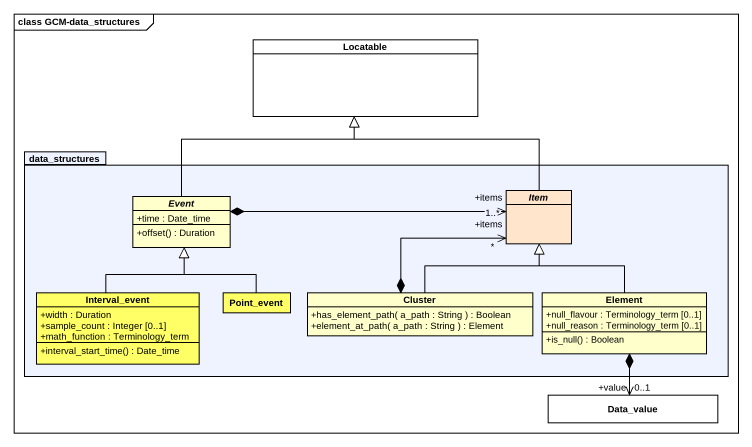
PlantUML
@startuml
mainframe class GCM-data_structures
hide circle
hide empty members
skinparam classAttributeIconSize 0
class Locatable #FFFFFF
package data_structures #EFF2FF {
  abstract class Event #FFFFCC {
    +time : Date_time
    +offset() : Duration
  }
  abstract class Item #FFE5CB
  class Interval_event #FFFF66 {
    +width : Duration
    +sample_count : Integer [0..1]
    +math_function : Terminology_term
    +interval_start_time() : Date_time
  }
  class Point_event #FFFF66
  class Cluster {
    +has_element_path( a_path : String ) : Boolean
    +element_at_path( a_path : String ) : Element
  }
  class Element {
    +null_flavour : Terminology_term [0..1]
    +null_reason : Terminology_term [0..1]
    +is_null() : Boolean
  }
}
class Data_value #FFFFFF
Event -up-|> Locatable
Item -up-|> Locatable
Item "+items\n1..*" <-left-* Event
Interval_event -up-|> Event
Point_event -up-|> Event
Cluster *-up-> "+items\n*" Item
Cluster -up-|> Item
Element -up-|> Item
Element *--> "+value\n0..1" Data_value
@enduml
